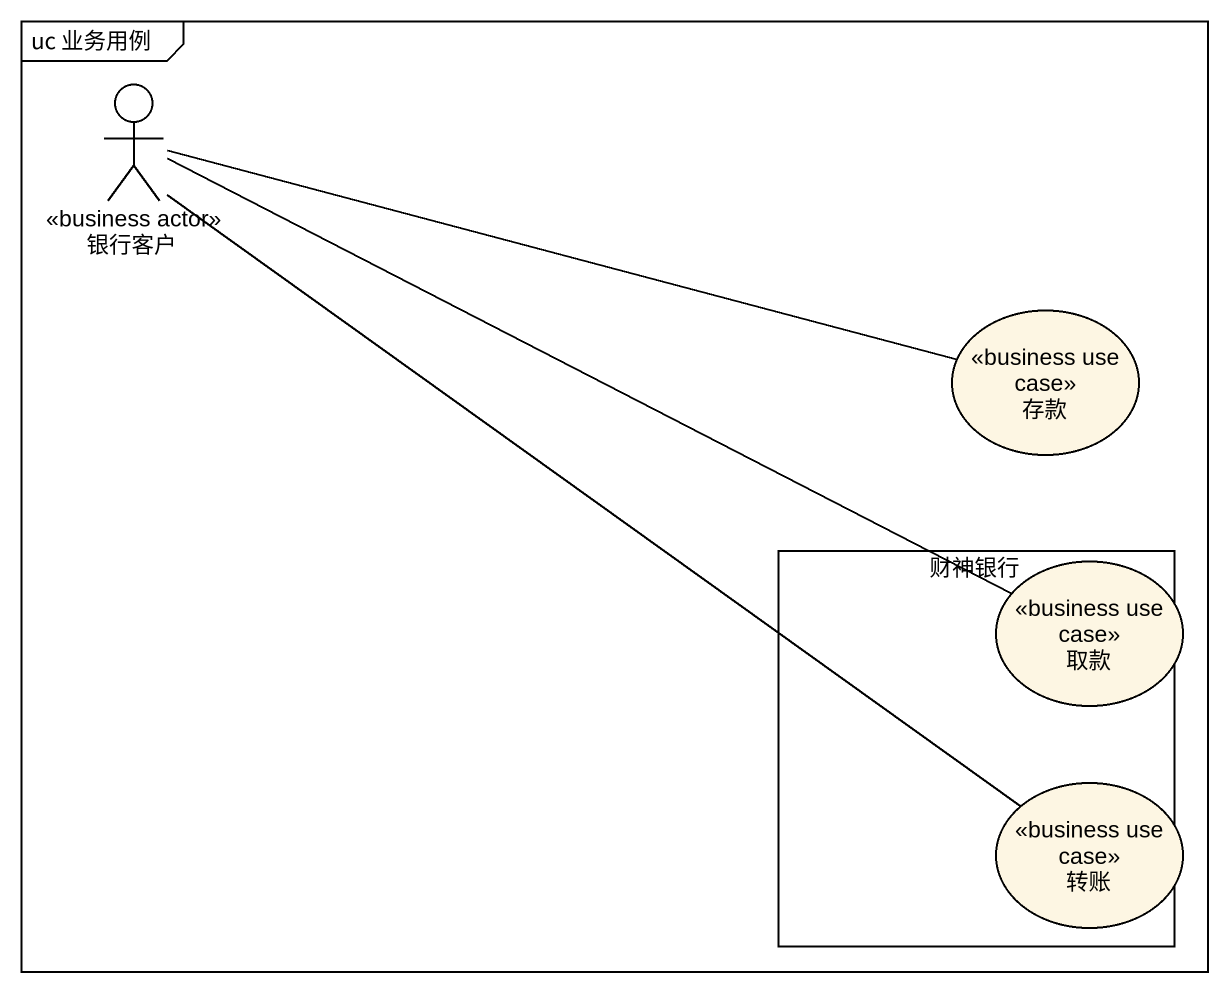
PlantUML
@startuml
mainframe uc 业务用例
actor 银行客户 <<business actor>>
usecase 存款 <<business use case>>
rectangle 财神银行
usecase 取款 <<business use case>>
usecase 转账 <<business use case>>
银行客户 -right- 存款
银行客户 -right- 取款
银行客户 -- 转账
@enduml
